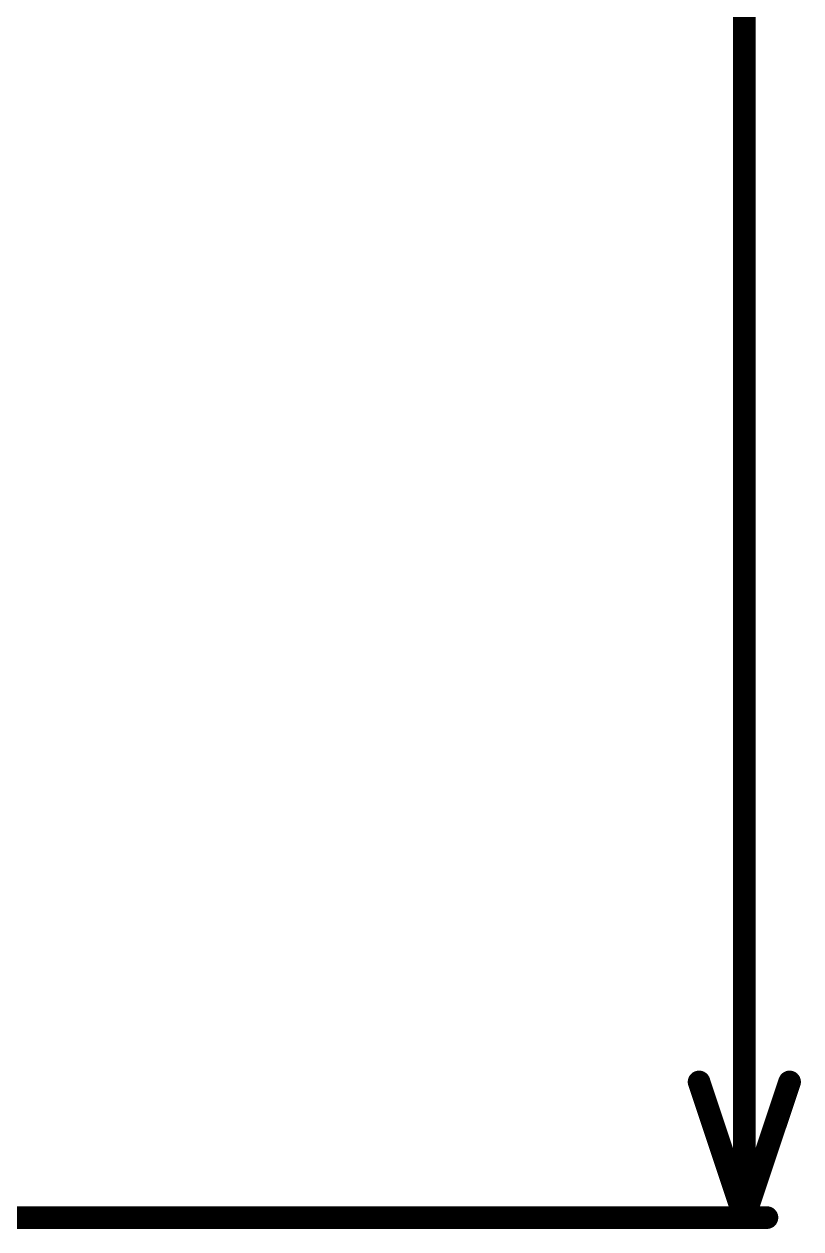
# Model space of a CAD drawing. Header units: inches. Extents: x -5 to 5450, y -4 to 5452.
# Drawn here: x 96.26 to 104.98, y -2.37 to 11.16 of the extents above; entities that cross this region are included whole.
import ezdxf

# ---------------------------------------------------------------- set-up
doc = ezdxf.new("R2010")
doc.units = ezdxf.units.IN
doc.layers.add('Top Overlay', color=2, linetype='Continuous')

msp = doc.modelspace()

# ---------------------------------------------------------------- linework, layer by layer
at = {"layer": 'Top Overlay', "const_width": 0.254}
for points in [[(104.343, -2.244), (104.343, 12.578)], [(103.835, -0.72), (104.343, -2.244)], [(104.343, -2.244), (104.851, -0.72)], [(91.377, -2.244), (104.597, -2.244)]]:
    msp.add_lwpolyline(points, dxfattribs=at)
at = {"layer": 'Top Overlay', "const_width": 0.127}
for points in [[(103.772, -0.72, 1), (103.899, -0.72, 1)], [(104.788, -0.72, 1), (104.915, -0.72, 1)], [(104.28, -2.244, 1), (104.407, -2.244, 1)], [(104.28, -2.244, 1), (104.407, -2.244, 1)], [(104.28, -2.244, 1), (104.407, -2.244, 1)], [(104.534, -2.244, 1), (104.661, -2.244, 1)]]:
    msp.add_lwpolyline(points, format="xyb", close=True, dxfattribs=at)

doc.saveas('drawing.dxf')
